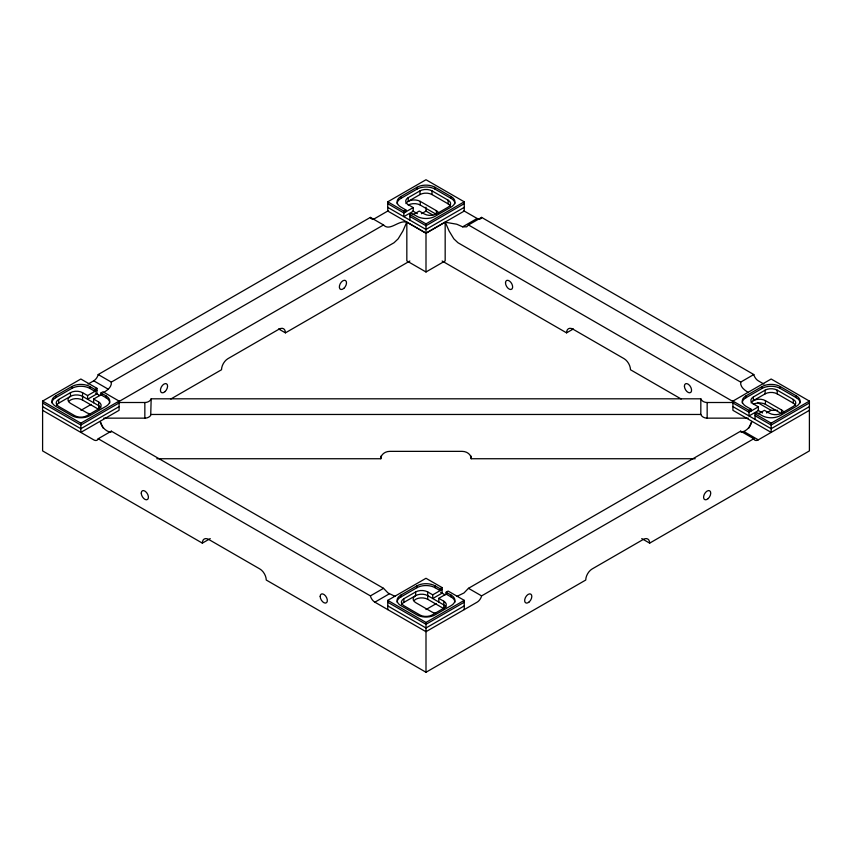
<?xml version="1.0" encoding="UTF-8"?>
<svg xmlns="http://www.w3.org/2000/svg" width="852" height="852" viewBox="0 0 852 852"><rect width="100%" height="100%" fill="white"/><g stroke="black" fill="none" stroke-linecap="round" stroke-linejoin="round"><path stroke-width="1.28" d="M118.652 401.718L394.05 242.724L398.161 238.837L402.9 230.999L406.734 222.234C398.779 219.582 389.779 231.861 383.528 224.96L370.396 217.388L98.204 374.539L97.874 375.647A6.773 3.909 -60 0 1 93.72 380.812L88.044 384.092M809.4 410.323L758.28 439.845A6.773 3.909 -60 0 1 754.126 439.472L753.796 438.737L481.604 595.889L481.273 597.007A6.773 3.909 -60 0 1 477.12 602.172L426 631.683L374.88 602.172A6.773 3.909 60 0 1 370.726 597.007L370.396 595.889L98.204 438.737L97.874 439.472A6.773 3.909 60 0 1 93.72 439.845L42.6 410.323M748.919 428.023L751.794 421.452C750.868 426.373 746.171 431.783 741.027 432.166L740.676 431.165L753.796 438.737M763.956 384.092L758.28 380.812A6.773 3.909 60 0 1 754.126 375.647L753.796 374.539L481.604 217.388L481.273 218.112A6.773 3.909 60 0 1 477.12 218.485L462.668 226.834L456.8 224.225L445.266 222.234L449.1 230.999L453.839 238.837L457.95 242.724L733.348 401.718M733.657 402.506L707.16 402.506A6.773 5.538 0 0 1 701.292 399.737L700.823 398.811L151.177 398.811L150.708 399.737A6.773 5.538 0 0 1 144.84 402.506L118.343 402.506M151.177 398.811L150.708 415.382A6.773 5.538 0 0 1 144.84 418.151L103.774 418.151M481.604 217.388L468.472 224.96L466.64 226.834L462.668 226.834M740.676 431.165L468.472 588.317L463.978 592.96L456.8 596.432M103.656 392.548C107.288 390.163 111.931 387.149 111.324 382.111L383.528 224.96M210.242 538.581L202.35 543.139L42.6 450.91L42.6 401.09L80.844 379.012L96.936 388.31L96.936 393.858L87.586 399.258L87.586 395.573L96.936 390.163M387.756 201.817L426 179.74L464.244 201.817L464.244 211.051L426 233.129L387.756 211.051L387.756 201.817L403.859 211.104L405.872 209.943L405.872 211.807M109.748 402.953A12.812 7.391 0 0 0 105.999 397.724L100.962 394.817L100.962 392.953L105.999 395.86A12.812 7.391 0 0 1 105.999 406.319L89.897 415.616A12.812 7.391 0 0 1 71.781 415.616L55.678 406.319A12.812 7.391 0 0 1 55.678 395.86L71.781 386.563A12.812 7.391 0 0 1 89.897 386.563L94.923 389.47L96.936 388.31M405.872 209.943L400.845 207.047A12.812 7.391 0 0 1 400.845 196.588L416.947 187.291A12.812 7.391 0 0 1 435.052 187.291L451.155 196.588A12.812 7.391 0 0 1 451.155 207.047L435.052 216.333A12.812 7.391 0 0 1 416.947 216.333L411.91 213.437L409.897 214.597L409.897 220.146M51.929 402.953A12.812 7.391 0 0 1 55.678 397.724L71.781 388.427A12.812 7.391 0 0 1 89.897 388.427L94.923 391.334L94.923 389.47M397.096 203.671A12.812 7.391 0 0 1 400.845 198.441L416.947 189.144A12.812 7.391 0 0 1 435.052 189.144L451.155 198.441A12.812 7.391 0 0 1 454.904 203.671M93.624 402.751L93.624 399.055L98.651 401.963A8.541 4.931 0 0 1 98.651 408.928L86.872 415.733A8.541 4.931 0 0 1 74.806 415.733L58.703 406.436A8.541 4.931 0 0 1 58.703 399.46L70.471 392.665A8.541 4.931 0 0 1 82.548 392.665L87.586 395.573M403.859 211.104L403.859 216.653L413.22 211.253L413.22 207.569L408.193 204.661A8.541 4.931 0 0 1 408.193 197.685L419.961 190.891A8.541 4.931 0 0 1 432.039 190.891L448.141 200.188A8.541 4.931 0 0 1 448.141 207.153L436.362 213.958A8.541 4.931 0 0 1 424.285 213.958L419.259 211.051L413.018 214.651M388.512 210.614L374.88 218.485A6.773 3.909 -60 0 1 370.726 218.112L370.396 217.388M56.488 405.36A8.541 4.931 0 0 1 58.703 403.156L70.471 396.35A8.541 4.931 0 0 1 82.548 396.35L98.651 405.648A8.541 4.931 0 0 1 100.866 407.863M450.346 206.088A8.541 4.931 0 0 0 448.141 203.873L432.039 194.575A8.541 4.931 0 0 0 419.961 194.575L408.193 201.381L408.193 197.685M413.22 207.569L403.859 212.968L387.756 203.671M100.962 392.953L102.975 391.792L119.078 401.09L119.078 410.323L80.844 432.401L80.844 423.167L119.078 401.09M93.624 399.055L101.942 394.252M80.94 410.323L91.143 404.434M421.463 213.724L426 211.104L432.805 215.034M409.897 214.597L426 223.895L464.244 201.817M119.078 402.953L80.844 425.031L42.6 402.953M464.244 203.671L426 225.748L409.897 216.451M119.078 406.638L80.844 428.716L42.6 406.638M464.244 207.366L426 229.444L387.756 207.366M98.204 438.737L111.324 431.165L383.528 588.317L388.022 592.96L395.2 596.432M170.815 399.024L221.52 369.747A9.042 5.218 -60 0 1 227.91 358.681L279.03 329.17A9.042 5.218 -60 0 1 285.42 332.855L409.865 261.01M426 271.98L445.17 260.914L445.17 222.18L426 233.246L406.83 222.18L406.83 260.914L426 271.98L426 223.895M442.135 261.01L566.58 332.855L573.343 328.947M370.396 595.889L383.528 588.317M468.472 224.96L740.676 382.111L753.796 374.539M374.88 602.172L389.332 593.823M387.756 609.606L387.756 600.362L426 578.284L442.103 587.582L442.103 593.13L432.741 598.541L432.741 594.845L442.103 589.446M809.4 401.09L771.156 423.167L771.156 432.401L732.922 410.323L732.922 401.09L771.156 379.012L809.4 401.09L809.4 450.91L649.65 543.139L641.758 538.581M454.904 602.226A12.812 7.391 0 0 0 451.155 596.996L446.128 594.089L446.128 592.236L451.155 595.133A12.812 7.391 0 0 1 451.155 605.591L435.052 614.888A12.812 7.391 0 0 1 416.947 614.888L400.845 605.591A12.812 7.391 0 0 1 400.845 595.133L416.947 585.846A12.812 7.391 0 0 1 435.052 585.846L440.09 588.743L442.103 587.582M751.038 411.079L751.038 409.226L746.001 406.319A12.812 7.391 0 0 1 746.001 395.86L762.103 386.563A12.812 7.391 0 0 1 780.219 386.563L796.322 395.86A12.812 7.391 0 0 1 796.322 406.319L780.219 415.616A12.812 7.391 0 0 1 762.103 415.616L757.077 412.709L755.064 413.87L755.064 419.418M397.096 602.226A12.812 7.391 0 0 1 400.845 596.996L416.947 587.699A12.812 7.391 0 0 1 435.052 587.699L440.09 590.606L440.09 588.743M742.252 402.953A12.812 7.391 0 0 1 746.001 397.724L762.103 388.427A12.812 7.391 0 0 1 780.219 388.427L796.322 397.724A12.812 7.391 0 0 1 800.071 402.953M438.78 602.023L438.78 598.338L443.807 601.235A8.541 4.931 0 0 1 443.807 608.211L432.039 615.006A8.541 4.931 0 0 1 419.961 615.006L403.859 605.708A8.541 4.931 0 0 1 403.859 598.743L415.638 591.938A8.541 4.931 0 0 1 427.715 591.938L432.741 594.845M732.922 401.09L749.025 410.387L749.025 415.936L758.376 410.536L758.376 406.841L753.349 403.933A8.541 4.931 0 0 1 753.349 396.968L765.128 390.163A8.541 4.931 0 0 1 777.194 390.163L793.297 399.46A8.541 4.931 0 0 1 793.297 406.436L781.529 413.231A8.541 4.931 0 0 1 769.452 413.231L764.414 410.323L758.184 413.934M401.654 604.643A8.541 4.931 0 0 1 403.859 602.428L415.638 595.633A8.541 4.931 0 0 1 427.715 595.633L443.807 604.931A8.541 4.931 0 0 1 446.022 607.135M795.512 405.36A8.541 4.931 0 0 0 793.297 403.156L777.194 393.858A8.541 4.931 0 0 0 765.128 393.858L753.349 400.653L753.349 396.968M749.025 410.387L751.038 409.226M758.376 406.841L749.025 412.24L732.922 402.953M446.128 592.236L448.141 591.075L464.244 600.362L464.244 609.606M438.78 598.338L447.098 593.535M426 609.542L436.203 603.653M766.523 412.943L771.06 410.323L777.674 410.323M387.756 600.362L426 622.439L464.244 600.362M464.244 602.226L426 624.303L387.756 602.226M809.4 402.953L771.156 425.031L755.064 415.733M464.244 605.91L426 627.988L387.756 605.91M809.4 406.638L771.156 428.716L732.922 406.638M202.35 543.139A9.042 5.218 60 0 1 208.74 539.454L259.86 568.966A9.042 5.218 60 0 1 266.25 580.031L426 672.26L585.75 580.031A9.042 5.218 -60 0 1 592.14 568.966L643.26 539.454A9.042 5.218 -60 0 1 649.65 543.139M151.177 414.466L700.823 414.466L701.292 415.382A6.773 5.538 0 0 0 707.16 418.151L748.226 418.151M156.8 458.738L380.812 458.738A9.042 7.38 0 0 1 389.854 451.358L462.146 451.358A9.042 7.38 0 0 1 471.188 458.738L695.2 458.738M463.488 210.614L477.12 218.485M405.978 203.585A8.541 4.931 0 0 1 420.26 201.381L436.362 210.678A8.541 4.931 0 0 1 438.578 212.883M751.134 402.868A8.541 4.931 0 0 1 765.426 400.653L781.529 409.95A8.541 4.931 0 0 1 783.733 412.155M408.193 205.066A8.541 4.931 0 0 1 420.26 205.066L436.362 214.363L436.362 210.678M753.349 404.349A8.541 4.931 0 0 1 765.426 404.349L781.529 413.635L781.529 409.95M757.46 402.474L771.06 410.323M412.794 211.008L417.384 213.66M757.95 410.281L762.551 412.943M755.064 413.87L771.156 423.167M743.828 431.495L758.28 439.845M681.185 399.024L630.48 369.747A9.042 5.218 60 0 0 624.09 358.681L572.97 329.17A9.042 5.218 60 0 0 566.58 332.855M278.657 328.947L285.42 332.855M98.204 374.539L111.324 382.111M468.472 588.317L481.604 595.889M93.72 380.812L108.172 389.151M95.456 393.006L99.961 395.605M440.622 592.278L445.117 594.877M69.118 401.068A8.541 4.931 0 0 1 82.548 400.046L98.651 409.343L98.651 401.963M414.274 600.341A8.541 4.931 0 0 1 427.715 599.318L443.807 608.616L443.807 601.235M42.6 401.09L80.844 423.167M748.344 392.548C744.712 390.163 740.068 387.149 740.676 382.111M103.081 428.023L100.206 421.452C101.132 426.373 105.829 431.783 110.973 432.166L111.324 431.165M796.322 395.86L796.322 397.724M793.297 399.46L793.297 403.156M780.219 386.563L780.219 388.427M777.194 390.163L777.194 393.858M765.426 400.653L765.426 404.349M765.128 390.163L765.128 393.858M762.103 386.563L762.103 388.427M746.001 395.86L746.001 397.724M707.16 402.506L707.16 418.151M700.823 398.811L700.823 414.466M471.188 456.129L471.188 458.738M451.155 196.588L451.155 198.441M451.155 595.133L451.155 596.996M448.141 200.188L448.141 203.873M435.052 187.291L435.052 189.144M435.052 585.846L435.052 587.699M432.039 190.891L432.039 194.575M427.715 591.938L427.715 599.318M426 207.206L426 211.104M426 622.439L426 672.26M420.26 201.381L420.26 205.066M419.961 190.891L419.961 194.575M416.947 187.291L416.947 189.144M416.947 585.846L416.947 587.699M415.638 591.938L415.638 595.633A8.541 4.931 0 0 0 415.638 602.598L431.74 611.896A8.541 4.931 0 0 0 435.564 613.174M403.859 598.743L403.859 602.428M400.845 196.588L400.845 198.441M400.845 595.133L400.845 596.996M380.812 456.129L380.812 458.738M144.84 402.506L144.84 418.151M105.999 395.86L105.999 397.724M89.897 386.563L89.897 388.427M82.548 392.665L82.548 400.046M71.781 386.563L71.781 388.427M70.471 392.665L70.471 396.35A8.541 4.931 0 0 0 70.471 403.326L86.574 412.624A8.541 4.931 0 0 0 90.408 413.902M58.703 399.46L58.703 403.156M55.678 395.86L55.678 397.724M684.412 386.126A5.059 2.918 60 0 0 689.779 392.804A5.059 2.918 60 0 0 689.779 385.647A5.059 2.918 60 0 0 684.412 386.126M505.492 282.832A5.059 2.918 60 0 0 510.859 289.51A5.059 2.918 60 0 0 510.859 282.353A5.059 2.918 60 0 0 505.492 282.832M141.262 493.116A5.059 2.918 60 0 0 146.629 499.794A5.059 2.918 60 0 0 146.629 492.637A5.059 2.918 60 0 0 141.262 493.116M320.182 596.411A5.059 2.918 60 0 0 325.549 603.088A5.059 2.918 60 0 0 325.549 595.931A5.059 2.918 60 0 0 320.182 596.411M343.857 288.349A5.059 2.918 -60 0 0 345.465 280.51A5.059 2.918 -60 0 0 339.469 285.825A5.059 2.918 -60 0 0 343.857 288.349M164.937 391.654A5.059 2.918 -60 0 0 166.545 383.815A5.059 2.918 -60 0 0 160.549 389.119A5.059 2.918 -60 0 0 164.937 391.654M529.167 601.938A5.059 2.918 -60 0 0 530.775 594.1A5.059 2.918 -60 0 0 524.779 599.403A5.059 2.918 -60 0 0 529.167 601.938M708.087 498.633A5.059 2.918 -60 0 0 709.695 490.795A5.059 2.918 -60 0 0 703.699 496.109A5.059 2.918 -60 0 0 708.087 498.633"/></g></svg>
